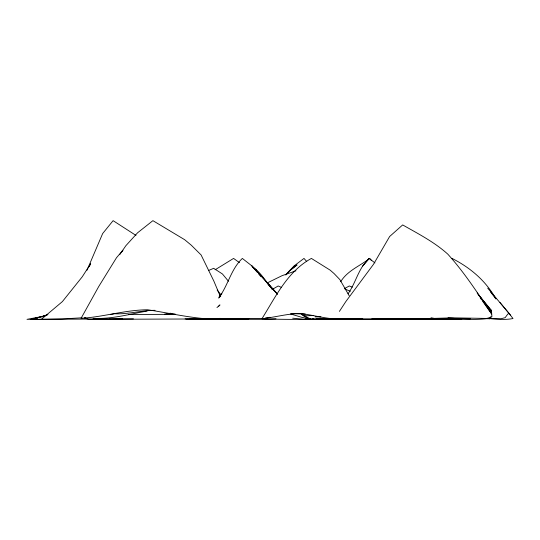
<?xml version="1.0" encoding="UTF-8"?>
<svg xmlns="http://www.w3.org/2000/svg" width="540" height="540" viewBox="0 0 540 540"><rect width="100%" height="100%" fill="white"/><g stroke="black" fill="none" stroke-linecap="round" stroke-linejoin="round"><path stroke-width="0.81" d="M491.117 312.647L491.312 310.183L478.204 294.489M490.846 316.798L490.712 318.114C476.665 320.47 462.152 319.086 448.052 317.831M87.008 270.25L102.654 233.557L113.11 220.657L135.979 235.413M89.154 266.686L90.646 263.729L82.256 276.797L62.39 301.59L41.377 319.316L31.043 319.343L46.919 315.124M374.929 262.913L369.158 258.424L362.772 265.91C356.987 274.732 354.152 285.188 348.03 293.821M340.679 281.711C347.369 270.702 359.924 265.997 369.731 258.424L371.243 260.267M346.835 318.857C331.236 320.463 315.785 315.475 300.409 313.43C287.415 313.666 274.799 317.318 261.954 318.701C275.771 296.635 287.483 271.424 311.398 258.424L330.197 270.169L334.091 273.584L339.863 279.599L349.171 295.704M218.585 298.053C228.062 285.721 230.816 269.305 242.339 258.424L251.89 265.91L256.831 270.675L254.88 269.102M339.41 311.391L345.843 301.543L373.498 264.31L389.63 236.52L402.678 224.924C418.244 233.793 434.383 242.048 447.782 254.131C464.461 272.531 477.92 293.483 491.717 314.05L491.92 316.724L487.168 318.438L452.932 317.837L413.741 318.965L354.956 319.343M119.698 254.671L125.881 245.687L137.599 232.781L152.901 220.657L184.633 239.679L191.295 245.214L201.096 254.954L213.84 281.05L220.354 296.541M121.534 252.146L122.904 250.25L116.519 257.702L98.725 286.531L81.081 318.31C103.397 317.007 125.145 309.953 147.623 309.771C171.038 313.274 194.13 319.059 217.951 319.343L220.03 318.29M219.2 297.776L220.61 295.839M285.923 274.901L290.196 270.169L297.054 264.904L289.832 270.675L294.482 265.91L292.376 268.407M362.381 266.389L369.158 258.424M219.166 296.825L221.873 293.821M285.62 274.853L294.077 265.91L303.993 258.424L306.74 261.542M218.322 306.619L219.962 304.904L216.959 307.571M462.47 318.647L460.175 319.343L371.77 318.917M267.165 282.967L282.11 275.656L295.981 270.797M215.129 269.764L233.577 258.424L239.483 262.636M272.201 289.467L278.181 285.971L281.246 287.314M344.412 288.617L349.299 285.971L352.316 287.132M486.736 318.303C495.389 319.079 504.421 320.186 513 318.553L509.065 313.43L507.755 314.125L505.136 317.655L501.012 318.762L486.257 318.573M45.576 315.677L47.048 315.043M208.514 270.513L213.671 268.312L222.44 273.976L228.474 281.252M305.242 314.138L290.999 313.544M37.098 318.715L35.545 319.343L27 319.343L44.834 316.001L42.511 316.832M41.756 316.832L47.966 314.327M37.091 318.782L35.545 319.343L133.441 318.857M270.041 317.27L265.275 318.148M31.043 319.343L44.834 316.001M276.028 318.796L267.658 319.343L192.348 319.268M147.056 311.06C129.188 314.213 111.348 319.363 93.042 318.31M263.621 318.391C246.632 318.809 229.534 318.377 212.497 319.282M170.559 313.193L164.369 314.172L175.183 314.098M240.584 318.371L229.034 319.268L186.941 319.343M307.341 318.85L304.918 319.14L313.382 318.836M261.954 318.701C282.272 319.707 302.893 319.316 323.332 319.235M337.095 318.863L333.956 319.228L359.134 319.343M416.738 318.917L404.764 319.343L460.33 318.857M385.972 318.85L378.851 319.343M206.408 318.85L197.897 319.343L196.297 318.911M426.951 318.85L415.415 319.343L410.056 318.836M470.381 318.85L421.538 319.329M122.499 318.89L109.195 319.14M248.886 318.89L235.697 319.14M361.388 318.917L343.994 319.214M155.075 310.318C141.507 310.325 128.027 314.456 114.52 313.74L110.882 314.442M362.772 318.917L313.801 319.343M221.528 318.884L92.428 319.343L88.648 319.248L84.861 318.215M354.51 318.87L329.603 319.329M81.911 317.804L62.039 318.944L41.377 319.316M301.415 314.179L310.669 319.14L304.898 319.343L292.66 318.202M437.495 319.14L424.238 318.857M303.507 315.826L313.767 315.569M209.23 319.235L189.419 319.343M342.326 319.207L316.204 319.343M206.017 319.207L185.072 318.917M128.891 314.435L175.318 314.361M315.083 316.885L320.949 316.885M232.551 319.343L189.83 318.857M418.919 319.343L423.772 319.343M420.701 319.343L357.656 318.917M352.991 319.343L316.71 318.857M417.218 319.235L377.602 318.917M357.041 319.343L312.606 318.917M230.533 319.343L212.146 319.235M413.667 319.329L395.692 318.85M175.426 314.408L171.099 314.078M486.986 318.701L489.841 318.762L487.694 318.283M84.301 317.851L85.887 317.932M207.029 318.857L211.727 319.343L215.764 319.019L214.211 318.843M310.669 319.14L301.59 317.27L290.581 313.963M431.008 317.75L434.275 318.391M344.966 289.049L350.339 291.269M452.041 258.424C470.259 267.611 485.96 280.922 495.923 298.951L490.543 291.965M301.32 314.334L308.192 318.553M252.909 267.293C260.442 272.025 264.735 280.112 270.405 286.7M277.627 294.104L251.89 265.91L257.141 272.147M219.571 295.07L220.732 296.278M267.853 283.757L277.324 294.037L257.823 272.214M487.701 288.131L509.065 313.43M258.721 274.023L260.82 276.514M500.013 302.495L510.381 315.023M272.423 289.265L266.092 281.495L272.329 289.265M217.154 290.075L220.617 294.327M478.183 294.523L491.515 311.263L491.717 314.05L482.618 301.232M477.144 292.964L491.515 311.263L491.312 310.183M271.418 287.989L272.43 289.285M480.222 297.857L481.66 299.882"/></g></svg>
